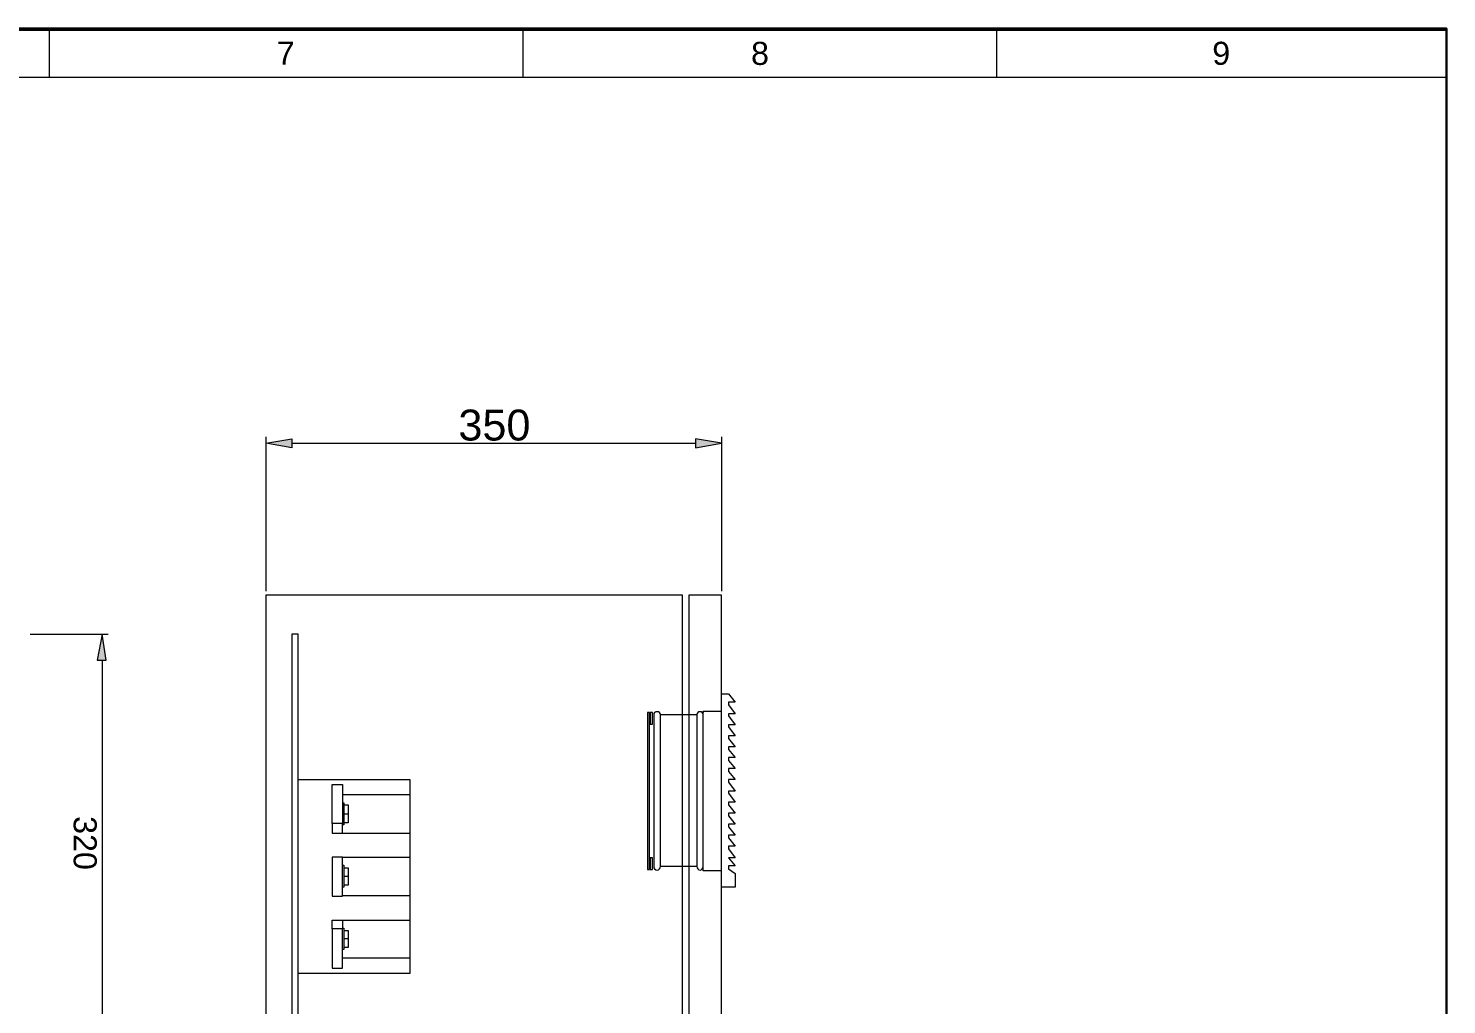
# Model space of a CAD drawing. Header units: millimetres. Extents: x 1004 to 59588, y 686 to 38112.
# Drawn here: x 18395 to 19612, y 2843 to 3680 of the extents above; entities that cross this region are included whole.
import ezdxf

# ---------------------------------------------------------------- set-up
doc = ezdxf.new("R2010")
doc.units = ezdxf.units.MM
doc.layers.add('PDF14_Geometry', color=7, linetype='Continuous')
doc.layers.add('PDF14_Text', color=7, linetype='Continuous')
doc.styles.add('PDF Arial', font='arial.ttf')

msp = doc.modelspace()

# ---------------------------------------------------------------- hatches: boundary and pattern name
at = {"layer": 'PDF14_Geometry', "transparency": 33554559}
for points in [[(18620.84, 3328.11), (18620.84, 3320.46), (18598.49, 3324.58), (18598.49, 3324.58)], [(18967.32, 3328.11), (18967.32, 3320.46), (18989.67, 3324.58), (18989.67, 3324.58)], [(18453.79, 3138.11), (18461.43, 3138.11), (18457.9, 3160.46), (18457.9, 3160.46)]]:
    msp.add_hatch(color=256, dxfattribs=at).paths.add_polyline_path(points)

# ---------------------------------------------------------------- linework, layer by layer
at = {"layer": 'PDF14_Geometry', "lineweight": 25}
for points in [[(19612.02, 3680.46), (15597.32, 3680.46), (15597.32, 921.05), (19612.02, 921.05)], [(19612.02, 3679.28), (15597.32, 3679.28)], [(19612.02, 921.05), (19612.02, 3680.46)]]:
    msp.add_lwpolyline(points, close=True, dxfattribs=at)
at = {"layer": 'PDF14_Geometry', "lineweight": 13}
for points in [[(18412.61, 3679.28), (18412.61, 3638.7)], [(18819.08, 3679.28), (18819.08, 3638.7)], [(19225.55, 3679.28), (19225.55, 3638.7)], [(15597.32, 3638.7), (19612.02, 3638.7)]]:
    msp.add_lwpolyline(points, dxfattribs=at)
at = {"layer": 'PDF14_Geometry', "lineweight": 0}
for points in [[(18598.49, 3329.87), (18598.49, 3197.52)], [(18620.84, 3324.58), (18967.32, 3324.58)], [(18989.67, 3329.87), (18989.67, 3197.52)], [(18598.49, 3193.99), (18598.49, 2858.7)], [(18396.14, 3160.46), (18463.2, 3160.46)], [(18457.9, 3138.11), (18457.9, 2825.17)], [(18989.67, 2957.52), (18973.79, 2957.52), (18973.79, 3094.58), (18989.67, 3094.58)], [(18973.79, 3094.58), (18973.79, 3093.4)], [(18931.43, 3091.64), (18931.43, 2961.05)], [(18931.43, 3091.64), (18931.43, 3091.64)], [(18968.49, 3091.64), (18968.49, 3091.64)], [(18626.14, 3035.75), (18722.02, 3035.75), (18722.02, 2869.28), (18626.14, 2869.28)], [(18664.37, 3022.81), (18722.02, 3022.81)], [(18664.37, 3015.75), (18665.55, 3015.75), (18665.55, 2996.93), (18664.37, 2996.93)], [(18665.55, 3013.99), (18669.08, 3013.99), (18669.08, 2998.7), (18665.55, 2998.7)], [(18655.55, 2998.11), (18655.55, 2989.87), (18664.37, 2989.87), (18664.37, 2998.11)], [(18665.55, 3006.34), (18669.08, 3006.34)], [(18664.37, 2989.87), (18722.02, 2989.87)], [(18664.37, 2969.28), (18722.02, 2969.28)], [(18664.37, 2962.23), (18665.55, 2962.23), (18665.55, 2943.4), (18664.37, 2943.4)], [(18665.55, 2959.87), (18669.08, 2959.87), (18669.08, 2945.17), (18665.55, 2945.17)], [(18665.55, 2952.81), (18669.08, 2952.81)], [(18664.37, 2936.34), (18722.02, 2936.34)], [(18655.55, 2907.52), (18655.55, 2915.17), (18664.37, 2915.17), (18664.37, 2907.52)], [(18664.37, 2915.17), (18722.02, 2915.17)], [(18664.37, 2908.11), (18665.55, 2908.11), (18665.55, 2889.87), (18664.37, 2889.87)], [(18665.55, 2906.34), (18669.08, 2906.34), (18669.08, 2891.64), (18665.55, 2891.64)], [(18665.55, 2899.28), (18669.08, 2899.28)], [(18664.37, 2882.81), (18722.02, 2882.81)]]:
    msp.add_lwpolyline(points, dxfattribs=at)
for points in [[(18620.84, 3328.11), (18620.84, 3320.46), (18598.49, 3324.58)], [(18989.67, 3324.58), (18967.32, 3328.11), (18967.32, 3320.46)], [(18956.14, 3193.99), (18598.49, 3193.99), (18598.49, 1516.93), (18956.14, 1516.93)], [(18989.67, 3193.99), (18961.43, 3193.99), (18961.43, 1516.34), (18989.67, 1516.34)], [(18453.79, 3138.11), (18461.43, 3138.11), (18457.9, 3160.46)], [(18626.14, 1550.46), (18626.14, 3160.46), (18620.84, 3160.46), (18620.84, 1550.46)], [(18995.55, 3004.58), (19001.43, 2997.52), (18995.55, 2997.52), (18995.55, 2995.17), (19001.43, 2988.11), (18995.55, 2988.11), (18995.55, 2985.75), (19001.43, 2978.7), (18995.55, 2978.7), (18995.55, 2976.34), (19001.43, 2968.7), (18995.55, 2968.7), (19001.43, 2961.64), (18995.55, 2961.64), (18995.55, 2959.28), (19001.43, 2955.17), (19001.43, 2943.4), (18989.67, 2943.4), (18989.67, 3109.28), (18995.55, 3109.28), (19001.43, 3102.23), (18995.55, 3102.23), (18995.55, 3099.87), (19001.43, 3092.23), (18995.55, 3092.23), (18995.55, 3090.46), (19001.43, 3082.81), (18995.55, 3082.81), (18995.55, 3081.05), (19001.43, 3073.4), (18995.55, 3073.4), (18995.55, 3071.05), (19001.43, 3063.99), (18995.55, 3063.99), (18995.55, 3061.64), (19001.43, 3054.58), (18995.55, 3054.58), (18995.55, 3052.23), (19001.43, 3045.17), (18995.55, 3045.17), (18995.55, 3042.81), (19001.43, 3035.75), (18995.55, 3035.75), (18995.55, 3033.4), (19001.43, 3025.75), (18995.55, 3025.75), (18995.55, 3023.99), (19001.43, 3016.34), (18995.55, 3016.34), (18995.55, 3013.99), (19001.43, 3006.93), (18995.55, 3006.93)], [(18926.14, 2958.7), (18927.9, 2958.7), (18927.9, 3093.4), (18926.14, 3093.4)], [(18928.49, 3083.4), (18930.26, 3083.4), (18930.26, 3093.4), (18928.49, 3093.4)], [(18968.49, 2961.05), (18937.32, 2961.05), (18937.32, 3091.64), (18968.49, 3091.64)], [(18664.37, 2998.11), (18655.55, 2998.11), (18655.55, 3031.64), (18664.37, 3031.64)], [(18664.37, 2969.28), (18655.55, 2969.28), (18655.55, 2935.75), (18664.37, 2935.75)], [(18928.49, 2958.7), (18930.26, 2958.7), (18930.26, 2968.7), (18928.49, 2968.7)], [(18664.37, 2907.52), (18655.55, 2907.52), (18655.55, 2873.99), (18664.37, 2873.99)]]:
    msp.add_lwpolyline(points, close=True, dxfattribs=at)
for points in [[(18934.37, 3093.99), (18932.61, 3093.99), (18931.43, 3092.81), (18931.43, 3091.64)], [(18937.32, 3091.64), (18937.32, 3092.81), (18936.14, 3093.99), (18934.37, 3093.99)], [(18971.43, 3093.99), (18969.67, 3093.99), (18968.49, 3092.81), (18968.49, 3091.64)], [(18973.79, 3091.64), (18973.79, 3092.81), (18972.61, 3093.99), (18971.43, 3093.99)], [(18931.43, 2961.05), (18931.43, 2959.87), (18932.61, 2958.11), (18934.37, 2958.11)], [(18934.37, 2958.11), (18936.14, 2958.11), (18937.32, 2959.87), (18937.32, 2961.05)], [(18968.49, 2961.05), (18968.49, 2959.87), (18969.67, 2958.11), (18971.43, 2958.11)], [(18971.43, 2958.11), (18972.61, 2958.11), (18973.79, 2959.87), (18973.79, 2961.05)]]:
    msp.add_open_spline(points, degree=3, dxfattribs=at)

# ---------------------------------------------------------------- texts
at = {"layer": 'PDF14_Text', "attachment_point": 7, "style": 'PDF Arial'}
for s, insert, char_height in [('7', (18607.92, 3649.28), 19.79), ('8', (19014.98, 3648.83), 19.79), ('9', (19410.86, 3648.89), 19.79), ('350', (18763.79, 3326.37), 26.527)]:
    msp.add_mtext(s, dxfattribs=dict(at, insert=insert, char_height=char_height))
at = {"layer": 'PDF14_Text', "insert": (18433.27, 3004.38), "char_height": 19.79, "attachment_point": 7, "rotation": 270, "style": 'PDF Arial'}
msp.add_mtext('320', dxfattribs=at)

doc.saveas('drawing.dxf')
